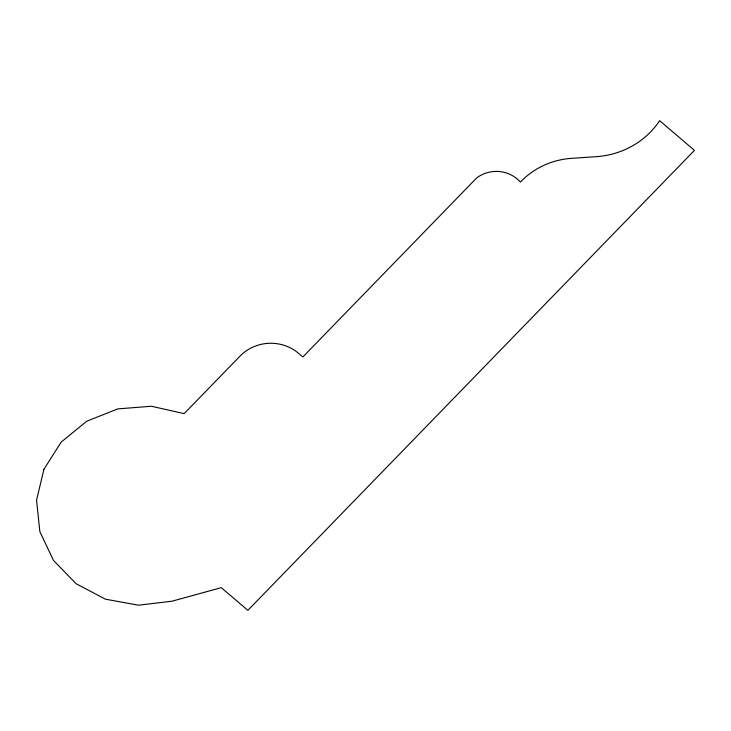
<?xml version="1.0" encoding="UTF-8"?>
<svg xmlns="http://www.w3.org/2000/svg" width="731" height="731" viewBox="0 0 731 731"><rect width="100%" height="100%" fill="white"/><g stroke="black" fill="none" stroke-linecap="round" stroke-linejoin="round"><path stroke-width="1.1" d="M43.924 469.293L36.55 500.178L39.849 531.611L53.491 560.43L76.106 583.731L105.401 599.173L138.451 605.204L171.922 601.22L221.255 587.651L247.864 610.339L694.45 150.358L659.618 120.661A80.611 75.558 -2.9 0 1 596.341 156.672L571.633 158.335A75.22 70.505 -2.9 0 0 520.371 182.11A31.122 29.176 -2.9 0 0 476.612 178.008L302.853 356.975L298.504 353.265A41.338 38.743 -2.9 0 0 240.106 356.034L184.166 413.645L151.445 406.262L117.828 408.876L86.715 421.22L61.221 442.063L43.924 469.293"/></g></svg>
